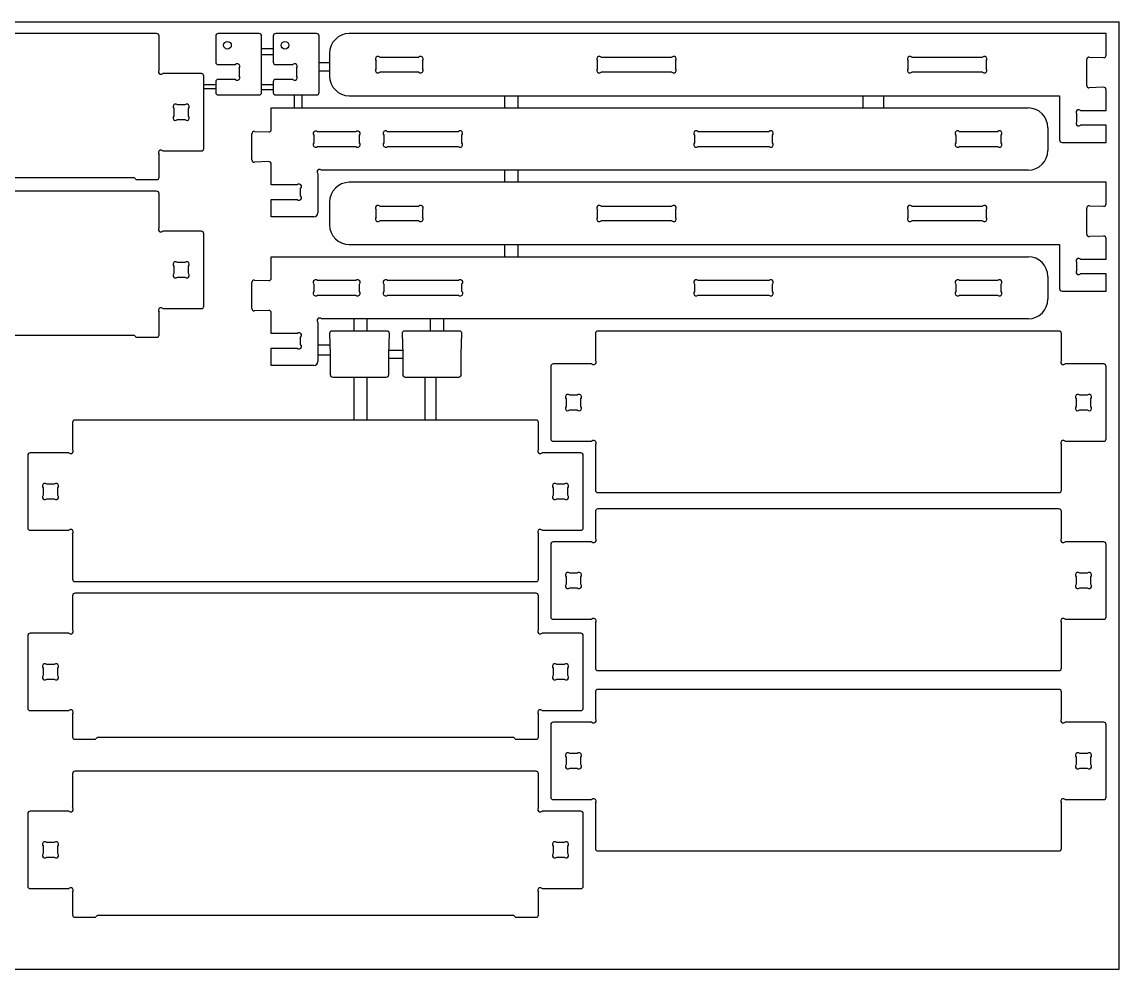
# Model space of a CAD drawing. Extents: x -328.4 to -232.4, y 386 to 434.
# Drawn here: x -288 to -232.4, y 386 to 434 of the extents above; entities that cross this region are included whole.
import ezdxf

# ---------------------------------------------------------------- set-up
doc = ezdxf.new("R2010")
doc.units = 0
doc.header["$MEASUREMENT"] = 0
doc.layers.get('0').update_dxf_attribs({"linetype": 'CONTINUOUS'})

msp = doc.modelspace()

# ---------------------------------------------------------------- linework, layer by layer
at = {"color": 116, "linetype": 'CONTINUOUS'}
for p, q in [((-328.369, 434.005), (-232.369, 434.005)), ((-232.369, 386.005), (-232.369, 434.005)), ((-328.369, 386.005), (-232.369, 386.005))]:
    msp.add_line(p, q, dxfattribs=at)
at = {"color": 7, "linetype": 'CONTINUOUS'}
for p, q in [((-281.156, 433.414), (-304.527, 433.414)), ((-281.032, 431.57), (-281.032, 433.289)), ((-278.156, 433.289), (-278.156, 431.965)), ((-275.959, 433.414), (-278.031, 433.414)), ((-275.834, 430.432), (-275.834, 433.289)), ((-275.243, 433.289), (-275.243, 431.965)), ((-273.045, 433.414), (-275.118, 433.414)), ((-272.92, 430.432), (-272.92, 433.289)), ((-233.022, 433.414), (-271.389, 433.414)), ((-233.022, 432.324), (-233.022, 433.414)), ((-272.388, 432.415), (-272.388, 431.265)), ((-269.843, 432.212), (-267.866, 432.212)), ((-258.623, 432.212), (-255.032, 432.212)), ((-242.877, 432.212), (-239.285, 432.212)), ((-233.876, 432.228), (-233.152, 432.199)), ((-278.031, 431.84), (-277.159, 431.84)), ((-276.975, 431.656), (-276.975, 431.278)), ((-275.118, 431.84), (-274.246, 431.84)), ((-274.062, 431.656), (-274.062, 431.278)), ((-270.026, 431.651), (-270.026, 432.028)), ((-267.682, 432.028), (-267.682, 431.651)), ((-258.807, 431.651), (-258.807, 432.028)), ((-254.848, 432.028), (-254.848, 431.651)), ((-243.06, 431.651), (-243.06, 432.028)), ((-239.102, 432.028), (-239.102, 431.651)), ((-234.006, 430.789), (-234.006, 432.103)), ((-278.889, 431.386), (-280.848, 431.386)), ((-278.764, 427.592), (-278.764, 431.261)), ((-277.159, 431.095), (-278.031, 431.095)), ((-274.246, 431.095), (-275.118, 431.095)), ((-267.866, 431.467), (-269.843, 431.467)), ((-255.032, 431.467), (-258.623, 431.467)), ((-239.285, 431.467), (-242.877, 431.467)), ((-278.156, 430.97), (-278.156, 430.432)), ((-275.243, 430.97), (-275.243, 430.432)), ((-233.152, 430.693), (-233.876, 430.664)), ((-233.022, 429.52), (-233.022, 430.568)), ((-278.031, 430.307), (-275.959, 430.307)), ((-275.118, 430.307), (-273.045, 430.307)), ((-271.389, 430.265), (-235.384, 430.265)), ((-235.384, 430.265), (-235.384, 428.028)), ((-280.286, 429.616), (-280.286, 429.238)), ((-279.725, 429.799), (-280.103, 429.799)), ((-279.541, 429.238), (-279.541, 429.616)), ((-275.345, 428.556), (-275.345, 429.646)), ((-275.345, 429.646), (-236.978, 429.646)), ((-234.328, 429.52), (-233.022, 429.52)), ((-280.103, 429.054), (-279.725, 429.054)), ((-234.512, 428.959), (-234.512, 429.336)), ((-276.329, 427.02), (-276.329, 428.335)), ((-276.199, 428.46), (-275.475, 428.431)), ((-273.179, 428.26), (-273.179, 427.882)), ((-271.062, 428.444), (-272.996, 428.444)), ((-270.879, 427.882), (-270.879, 428.26)), ((-269.636, 428.26), (-269.636, 427.883)), ((-265.862, 428.444), (-269.453, 428.444)), ((-265.678, 427.883), (-265.678, 428.26)), ((-253.89, 428.26), (-253.89, 427.883)), ((-250.115, 428.444), (-253.706, 428.444)), ((-249.931, 427.883), (-249.931, 428.26)), ((-240.641, 428.26), (-240.641, 427.882)), ((-238.524, 428.444), (-240.457, 428.444)), ((-238.34, 427.882), (-238.34, 428.26)), ((-235.978, 428.646), (-235.978, 427.497)), ((-233.022, 428.775), (-234.328, 428.775)), ((-233.022, 427.903), (-233.022, 428.775)), ((-272.996, 427.699), (-271.062, 427.699)), ((-269.453, 427.699), (-265.862, 427.699)), ((-253.706, 427.699), (-250.115, 427.699)), ((-240.457, 427.699), (-238.524, 427.699)), ((-235.259, 427.903), (-233.022, 427.903)), ((-281.032, 426.141), (-281.032, 427.284)), ((-280.848, 427.467), (-278.889, 427.467)), ((-275.475, 426.925), (-276.199, 426.895)), ((-275.345, 425.752), (-275.345, 426.8)), ((-303.348, 426.114), (-282.335, 426.114)), ((-282.213, 426.016), (-281.156, 426.016)), ((-272.983, 426.313), (-272.983, 424.331)), ((-236.978, 426.497), (-272.799, 426.497)), ((-274.038, 425.752), (-275.345, 425.752)), ((-273.855, 425.19), (-273.855, 425.568)), ((-233.021, 425.877), (-271.388, 425.877)), ((-233.021, 424.787), (-233.021, 425.877)), ((-281.156, 425.425), (-304.527, 425.425)), ((-281.032, 423.58), (-281.032, 425.3)), ((-275.345, 424.135), (-275.345, 425.007)), ((-275.345, 425.007), (-274.038, 425.007)), ((-272.388, 424.878), (-272.388, 423.728)), ((-270.026, 424.114), (-270.026, 424.491)), ((-269.842, 424.675), (-267.865, 424.675)), ((-267.681, 424.491), (-267.681, 424.114)), ((-258.806, 424.114), (-258.806, 424.491)), ((-258.622, 424.675), (-255.031, 424.675)), ((-254.848, 424.491), (-254.848, 424.114)), ((-243.06, 424.114), (-243.06, 424.491)), ((-242.876, 424.675), (-239.285, 424.675)), ((-239.101, 424.491), (-239.101, 424.114)), ((-234.005, 423.252), (-234.005, 424.566)), ((-233.875, 424.691), (-233.151, 424.662)), ((-273.179, 424.135), (-275.345, 424.135)), ((-267.865, 423.93), (-269.842, 423.93)), ((-255.031, 423.93), (-258.622, 423.93)), ((-239.285, 423.93), (-242.876, 423.93)), ((-278.889, 423.396), (-280.848, 423.396)), ((-278.764, 419.603), (-278.764, 423.272)), ((-271.388, 422.728), (-235.383, 422.728)), ((-235.383, 422.728), (-235.383, 420.491)), ((-233.151, 423.156), (-233.875, 423.127)), ((-233.021, 421.983), (-233.021, 423.031)), ((-275.344, 421.018), (-275.344, 422.109)), ((-275.344, 422.109), (-236.977, 422.109)), ((-280.286, 421.626), (-280.286, 421.248)), ((-279.725, 421.81), (-280.103, 421.81)), ((-279.541, 421.248), (-279.541, 421.626)), ((-234.511, 421.422), (-234.511, 421.799)), ((-234.327, 421.983), (-233.021, 421.983)), ((-280.103, 421.064), (-279.725, 421.064)), ((-235.977, 421.109), (-235.977, 419.959)), ((-233.021, 421.238), (-234.327, 421.238)), ((-233.021, 420.366), (-233.021, 421.238)), ((-276.328, 419.483), (-276.328, 420.798)), ((-276.198, 420.923), (-275.474, 420.894)), ((-273.179, 420.723), (-273.179, 420.345)), ((-271.062, 420.907), (-272.995, 420.907)), ((-270.878, 420.345), (-270.878, 420.723)), ((-269.636, 420.723), (-269.636, 420.346)), ((-265.861, 420.907), (-269.452, 420.907)), ((-265.677, 420.346), (-265.677, 420.723)), ((-253.889, 420.723), (-253.889, 420.346)), ((-250.114, 420.907), (-253.705, 420.907)), ((-249.93, 420.346), (-249.93, 420.723)), ((-240.64, 420.723), (-240.64, 420.345)), ((-238.523, 420.907), (-240.457, 420.907)), ((-238.339, 420.345), (-238.339, 420.723)), ((-272.995, 420.162), (-271.062, 420.162)), ((-269.452, 420.162), (-265.861, 420.162)), ((-253.705, 420.162), (-250.114, 420.162)), ((-240.457, 420.162), (-238.523, 420.162)), ((-235.258, 420.366), (-233.021, 420.366)), ((-280.848, 419.478), (-278.889, 419.478)), ((-275.474, 419.388), (-276.198, 419.358)), ((-281.032, 418.151), (-281.032, 419.294)), ((-275.344, 418.215), (-275.344, 419.263)), ((-272.982, 418.776), (-272.982, 416.794)), ((-236.977, 418.96), (-272.798, 418.96)), ((-274.038, 418.215), (-275.344, 418.215)), ((-269.48, 418.34), (-272.263, 418.34)), ((-265.805, 418.34), (-268.588, 418.34)), ((-258.911, 418.215), (-258.911, 416.856)), ((-235.416, 418.34), (-258.786, 418.34)), ((-235.291, 416.856), (-235.291, 418.215)), ((-303.348, 418.125), (-282.335, 418.125)), ((-282.213, 418.026), (-281.156, 418.026)), ((-273.854, 417.653), (-273.854, 418.031)), ((-272.388, 418.211), (-272.353, 417.173)), ((-269.39, 417.173), (-269.355, 418.211)), ((-268.713, 418.211), (-268.678, 417.173)), ((-265.716, 417.173), (-265.681, 418.211)), ((-275.344, 416.598), (-275.344, 417.47)), ((-275.344, 417.47), (-274.038, 417.47)), ((-272.353, 417.173), (-272.353, 416.132)), ((-269.39, 416.132), (-269.39, 417.173)), ((-268.678, 417.173), (-268.678, 416.132)), ((-265.716, 416.132), (-265.716, 417.173)), ((-273.179, 416.598), (-275.344, 416.598)), ((-261.178, 416.547), (-261.178, 412.878)), ((-259.094, 416.672), (-261.053, 416.672)), ((-233.148, 416.672), (-235.107, 416.672)), ((-233.023, 412.878), (-233.023, 416.547)), ((-272.228, 416.007), (-269.515, 416.007)), ((-268.553, 416.007), (-265.841, 416.007)), ((-260.401, 414.901), (-260.401, 414.524)), ((-259.839, 415.085), (-260.217, 415.085)), ((-259.656, 414.524), (-259.656, 414.901)), ((-234.546, 414.901), (-234.546, 414.524)), ((-233.984, 415.085), (-234.362, 415.085)), ((-233.8, 414.524), (-233.8, 414.901)), ((-260.217, 414.34), (-259.839, 414.34)), ((-234.362, 414.34), (-233.984, 414.34)), ((-261.924, 413.831), (-285.294, 413.831)), ((-285.419, 413.706), (-285.419, 412.346)), ((-261.799, 412.346), (-261.799, 413.706)), ((-261.053, 412.753), (-259.094, 412.753)), ((-235.107, 412.753), (-233.148, 412.753)), ((-285.603, 412.162), (-287.562, 412.162)), ((-259.657, 412.162), (-261.615, 412.162)), ((-258.911, 412.569), (-258.911, 410.277)), ((-235.291, 410.277), (-235.291, 412.569)), ((-287.687, 412.037), (-287.687, 408.368)), ((-259.532, 408.368), (-259.532, 412.037)), ((-286.348, 410.575), (-286.725, 410.575)), ((-260.493, 410.575), (-260.87, 410.575)), ((-286.909, 410.391), (-286.909, 410.014)), ((-286.164, 410.014), (-286.164, 410.391)), ((-261.054, 410.391), (-261.054, 410.014)), ((-260.309, 410.014), (-260.309, 410.391)), ((-258.786, 410.152), (-235.416, 410.152)), ((-286.725, 409.83), (-286.348, 409.83)), ((-260.87, 409.83), (-260.493, 409.83)), ((-235.416, 409.321), (-258.786, 409.321)), ((-258.911, 409.196), (-258.911, 407.836)), ((-235.291, 407.836), (-235.291, 409.196)), ((-287.562, 408.243), (-285.603, 408.243)), ((-261.615, 408.243), (-259.657, 408.243)), ((-285.419, 408.059), (-285.419, 405.767)), ((-261.799, 405.767), (-261.799, 408.059)), ((-259.094, 407.652), (-261.053, 407.652)), ((-233.148, 407.652), (-235.107, 407.652)), ((-261.178, 407.527), (-261.178, 403.858)), ((-233.023, 403.858), (-233.023, 407.527)), ((-259.839, 406.065), (-260.217, 406.065)), ((-233.984, 406.065), (-234.362, 406.065)), ((-285.294, 405.642), (-261.924, 405.642)), ((-260.401, 405.882), (-260.401, 405.504)), ((-259.656, 405.504), (-259.656, 405.882)), ((-234.546, 405.882), (-234.546, 405.504)), ((-233.8, 405.504), (-233.8, 405.882)), ((-285.419, 404.926), (-285.419, 403.207)), ((-261.924, 405.051), (-285.294, 405.051)), ((-261.799, 403.207), (-261.799, 404.926)), ((-260.217, 405.32), (-259.839, 405.32)), ((-234.362, 405.32), (-233.984, 405.32)), ((-261.053, 403.733), (-259.094, 403.733)), ((-258.911, 403.55), (-258.911, 401.257)), ((-235.291, 401.257), (-235.291, 403.55)), ((-235.107, 403.733), (-233.148, 403.733)), ((-287.687, 402.898), (-287.687, 399.229)), ((-285.603, 403.023), (-287.562, 403.023)), ((-259.657, 403.023), (-261.615, 403.023)), ((-259.532, 399.229), (-259.532, 402.898)), ((-286.909, 401.252), (-286.909, 400.875)), ((-286.348, 401.436), (-286.725, 401.436)), ((-286.164, 400.875), (-286.164, 401.252)), ((-261.054, 401.252), (-261.054, 400.875)), ((-260.493, 401.436), (-260.87, 401.436)), ((-260.309, 400.875), (-260.309, 401.252)), ((-258.786, 401.132), (-235.416, 401.132)), ((-286.725, 400.691), (-286.348, 400.691)), ((-260.87, 400.691), (-260.493, 400.691)), ((-258.911, 400.056), (-258.911, 398.697)), ((-235.416, 400.181), (-258.786, 400.181)), ((-235.291, 398.697), (-235.291, 400.056)), ((-287.562, 399.104), (-285.603, 399.104)), ((-285.419, 398.92), (-285.419, 397.777)), ((-261.799, 397.777), (-261.799, 398.92)), ((-261.615, 399.104), (-259.657, 399.104)), ((-261.178, 398.388), (-261.178, 394.719)), ((-259.094, 398.513), (-261.053, 398.513)), ((-233.148, 398.513), (-235.107, 398.513)), ((-233.023, 394.719), (-233.023, 398.388)), ((-285.294, 397.652), (-284.238, 397.652)), ((-284.116, 397.751), (-263.102, 397.751)), ((-262.98, 397.652), (-261.924, 397.652)), ((-260.401, 396.742), (-260.401, 396.365)), ((-259.839, 396.926), (-260.217, 396.926)), ((-259.656, 396.365), (-259.656, 396.742)), ((-234.546, 396.742), (-234.546, 396.365)), ((-233.984, 396.926), (-234.362, 396.926)), ((-233.8, 396.365), (-233.8, 396.742)), ((-261.924, 396.031), (-285.294, 396.031)), ((-260.217, 396.181), (-259.839, 396.181)), ((-234.362, 396.181), (-233.984, 396.181)), ((-285.419, 395.906), (-285.419, 394.187)), ((-261.799, 394.187), (-261.799, 395.906)), ((-261.053, 394.594), (-259.094, 394.594)), ((-258.911, 394.41), (-258.911, 392.118)), ((-235.291, 392.118), (-235.291, 394.41)), ((-235.107, 394.594), (-233.148, 394.594)), ((-287.687, 393.878), (-287.687, 390.209)), ((-285.603, 394.003), (-287.562, 394.003)), ((-259.657, 394.003), (-261.615, 394.003)), ((-259.532, 390.209), (-259.532, 393.878)), ((-286.909, 392.232), (-286.909, 391.855)), ((-286.348, 392.416), (-286.725, 392.416)), ((-286.164, 391.855), (-286.164, 392.232)), ((-261.054, 392.232), (-261.054, 391.855)), ((-260.493, 392.416), (-260.87, 392.416)), ((-260.309, 391.855), (-260.309, 392.232)), ((-286.725, 391.671), (-286.348, 391.671)), ((-260.87, 391.671), (-260.493, 391.671)), ((-258.786, 391.993), (-235.416, 391.993)), ((-287.562, 390.084), (-285.603, 390.084)), ((-285.419, 389.9), (-285.419, 388.758)), ((-261.799, 388.758), (-261.799, 389.9)), ((-261.615, 390.084), (-259.657, 390.084)), ((-285.294, 388.633), (-284.238, 388.633)), ((-284.116, 388.731), (-263.102, 388.731)), ((-262.98, 388.633), (-261.924, 388.633))]:
    msp.add_line(p, q, dxfattribs=at)
at = {"linetype": 'CONTINUOUS'}
for p, q in [((-275.834, 432.662), (-275.243, 432.662)), ((-275.243, 432.344), (-275.834, 432.344)), ((-272.92, 431.948), (-272.392, 431.948)), ((-272.392, 431.513), (-272.92, 431.513)), ((-278.763, 430.83), (-278.156, 430.83)), ((-278.156, 430.613), (-278.763, 430.613)), ((-275.834, 430.83), (-275.243, 430.83)), ((-275.243, 430.562), (-275.834, 430.562)), ((-274.168, 429.646), (-274.168, 430.307)), ((-273.798, 430.307), (-273.798, 429.646)), ((-263.511, 429.646), (-263.511, 430.265)), ((-262.839, 430.265), (-262.839, 429.646)), ((-245.337, 429.646), (-245.337, 430.265)), ((-244.31, 430.265), (-244.31, 429.646)), ((-263.511, 425.877), (-263.511, 426.496)), ((-262.839, 426.496), (-262.839, 425.877)), ((-263.511, 422.109), (-263.511, 422.728)), ((-262.839, 422.728), (-262.839, 422.109)), ((-271.147, 418.34), (-271.147, 418.959)), ((-270.508, 418.959), (-270.508, 418.34)), ((-267.272, 418.34), (-267.272, 418.959)), ((-266.619, 418.959), (-266.619, 418.34)), ((-272.982, 417.638), (-272.368, 417.638)), ((-272.353, 417.12), (-272.982, 417.12)), ((-269.383, 417.379), (-268.685, 417.379)), ((-268.678, 416.94), (-269.39, 416.94)), ((-271.147, 413.831), (-271.147, 416.007)), ((-270.508, 416.007), (-270.508, 413.831)), ((-267.54, 413.831), (-267.54, 416.007)), ((-267.005, 416.007), (-267.005, 413.831))]:
    msp.add_line(p, q, dxfattribs=at)
at = {"color": 7, "linetype": 'CONTINUOUS'}
for centre in [(-277.566, 432.824), (-274.652, 432.824)]:
    msp.add_circle(centre, 0.197, dxfattribs=at)
for centre, radius, start, end in [((-281.156, 433.289), 0.125, 0, 90), ((-278.031, 433.289), 0.125, 90, 180), ((-275.959, 433.289), 0.125, 360, 90), ((-275.118, 433.289), 0.125, 90, 180), ((-273.045, 433.289), 0.125, 0, 90), ((-271.389, 432.415), 1, 90, 180), ((-269.936, 432.122), 0.13, 43.8131, 226.1869), ((-267.772, 432.122), 0.13, 313.8131, 136.1869), ((-258.717, 432.122), 0.13, 43.8131, 226.1869), ((-254.938, 432.122), 0.13, 313.8131, 136.1869), ((-242.97, 432.122), 0.13, 43.8131, 226.1869), ((-239.192, 432.122), 0.13, 313.8131, 136.1869), ((-233.881, 432.103), 0.125, 87.7, 180), ((-233.147, 432.324), 0.125, 267.7, 0), ((-280.942, 431.476), 0.13, 133.8131, 316.1869), ((-278.031, 431.965), 0.125, 180, 270), ((-277.065, 431.75), 0.13, 313.8131, 136.1869), ((-275.118, 431.965), 0.125, 180, 270), ((-274.152, 431.75), 0.13, 313.8131, 136.1869), ((-269.936, 431.557), 0.13, 133.8131, 316.1869), ((-267.772, 431.557), 0.13, 223.8131, 46.1869), ((-258.717, 431.557), 0.13, 133.8131, 316.1869), ((-254.938, 431.557), 0.13, 223.8131, 46.1869), ((-242.97, 431.557), 0.13, 133.8131, 316.1869), ((-239.192, 431.557), 0.13, 223.8131, 46.1869), ((-278.889, 431.261), 0.125, 360, 90), ((-278.031, 430.97), 0.125, 90, 180), ((-277.065, 431.185), 0.13, 223.8131, 46.1869), ((-275.118, 430.97), 0.125, 90, 180), ((-274.152, 431.185), 0.13, 223.8131, 46.1869), ((-271.389, 431.265), 1, 180, 270), ((-233.881, 430.789), 0.125, 180, 272.3), ((-233.147, 430.568), 0.125, 0, 92.3), ((-278.031, 430.432), 0.125, 180, 270), ((-275.959, 430.432), 0.125, 270, 0), ((-275.118, 430.432), 0.125, 180, 270), ((-273.045, 430.432), 0.125, 270, 360), ((-280.196, 429.709), 0.13, 43.8131, 226.1869), ((-279.631, 429.709), 0.13, 313.8131, 136.1869), ((-236.978, 428.646), 1, 360, 90), ((-234.422, 429.43), 0.13, 43.8131, 226.1869), ((-280.196, 429.144), 0.13, 133.8131, 316.1869), ((-279.631, 429.144), 0.13, 223.8131, 46.1869), ((-234.422, 428.865), 0.13, 133.8131, 316.1869), ((-276.204, 428.335), 0.125, 87.7, 180), ((-275.47, 428.556), 0.125, 267.7, 360), ((-273.088, 428.352), 0.13, 44.9153, 225.0847), ((-270.97, 428.352), 0.13, 314.9153, 135.0847), ((-269.546, 428.354), 0.13, 43.8131, 226.1869), ((-265.768, 428.354), 0.13, 313.8131, 136.1869), ((-253.8, 428.354), 0.13, 43.8131, 226.1869), ((-250.021, 428.354), 0.13, 313.8131, 136.1869), ((-240.551, 428.354), 0.13, 43.8464, 226.1536), ((-238.43, 428.354), 0.13, 313.8464, 136.1536), ((-273.088, 427.79), 0.13, 134.9153, 315.0847), ((-270.97, 427.79), 0.13, 224.9153, 45.0847), ((-269.546, 427.789), 0.13, 133.8131, 316.1869), ((-265.768, 427.789), 0.13, 223.8131, 46.1869), ((-253.8, 427.789), 0.13, 133.8131, 316.1869), ((-250.021, 427.789), 0.13, 223.8131, 46.1869), ((-240.551, 427.789), 0.13, 133.8464, 316.1536), ((-238.43, 427.789), 0.13, 223.8464, 46.1536), ((-235.259, 428.028), 0.125, 180, 270), ((-280.942, 427.377), 0.13, 43.8131, 226.1869), ((-278.889, 427.592), 0.125, 270, 0), ((-236.978, 427.497), 1, 270, 0), ((-276.204, 427.02), 0.125, 180, 272.3), ((-275.47, 426.8), 0.125, 0, 92.3), ((-282.335, 425.989), 0.125, 12.2747, 90), ((-281.156, 426.141), 0.125, 270, 0), ((-272.893, 426.407), 0.13, 43.8131, 226.1869), ((-273.945, 425.662), 0.13, 313.8131, 136.1869), ((-271.388, 424.878), 1, 90, 180), ((-281.156, 425.3), 0.125, 0, 90), ((-273.945, 425.097), 0.13, 223.8131, 46.1869), ((-269.936, 424.585), 0.13, 43.8131, 226.1869), ((-267.771, 424.585), 0.13, 313.8131, 136.1869), ((-258.716, 424.585), 0.13, 43.8131, 226.1869), ((-254.938, 424.585), 0.13, 313.8131, 136.1869), ((-242.97, 424.585), 0.13, 43.8131, 226.1869), ((-239.191, 424.585), 0.13, 313.8131, 136.1869), ((-233.88, 424.566), 0.125, 87.7, 180), ((-233.146, 424.787), 0.125, 267.7, 0), ((-273.179, 424.331), 0.197, 270, 360), ((-269.936, 424.02), 0.13, 133.8131, 316.1869), ((-267.771, 424.02), 0.13, 223.8131, 46.1869), ((-258.716, 424.02), 0.13, 133.8131, 316.1869), ((-254.938, 424.02), 0.13, 223.8131, 46.1869), ((-242.97, 424.02), 0.13, 133.8131, 316.1869), ((-239.191, 424.02), 0.13, 223.8131, 46.1869), ((-280.942, 423.486), 0.13, 133.8131, 316.1869), ((-278.889, 423.272), 0.125, 360, 90), ((-271.388, 423.728), 1, 180, 270), ((-233.88, 423.252), 0.125, 180, 272.3), ((-233.146, 423.031), 0.125, 0, 92.3), ((-236.977, 421.109), 1, 360, 90), ((-280.196, 421.72), 0.13, 43.8131, 226.1869), ((-279.631, 421.72), 0.13, 313.8131, 136.1869), ((-234.421, 421.893), 0.13, 43.8131, 226.1869), ((-280.196, 421.154), 0.13, 133.8131, 316.1869), ((-279.631, 421.154), 0.13, 223.8131, 46.1869), ((-275.469, 421.018), 0.125, 267.7, 360), ((-234.421, 421.328), 0.13, 133.8131, 316.1869), ((-276.203, 420.798), 0.125, 87.7, 180), ((-273.087, 420.815), 0.13, 44.9153, 225.0847), ((-270.97, 420.815), 0.13, 314.9153, 135.0847), ((-269.546, 420.817), 0.13, 43.8131, 226.1869), ((-265.767, 420.817), 0.13, 313.8131, 136.1869), ((-253.799, 420.817), 0.13, 43.8131, 226.1869), ((-250.02, 420.817), 0.13, 313.8131, 136.1869), ((-240.55, 420.817), 0.13, 43.8464, 226.1536), ((-238.429, 420.817), 0.13, 313.8464, 136.1536), ((-235.258, 420.491), 0.125, 180, 270), ((-273.087, 420.253), 0.13, 134.9153, 315.0847), ((-270.97, 420.253), 0.13, 224.9153, 45.0847), ((-269.546, 420.252), 0.13, 133.8131, 316.1869), ((-265.767, 420.252), 0.13, 223.8131, 46.1869), ((-253.799, 420.252), 0.13, 133.8131, 316.1869), ((-250.02, 420.252), 0.13, 223.8131, 46.1869), ((-240.55, 420.252), 0.13, 133.8464, 316.1536), ((-238.429, 420.252), 0.13, 223.8464, 46.1536), ((-236.977, 419.959), 1, 270, 0), ((-280.942, 419.388), 0.13, 43.8131, 226.1869), ((-278.889, 419.603), 0.125, 270, 0), ((-276.203, 419.483), 0.125, 180, 272.3), ((-275.469, 419.263), 0.125, 0, 92.3), ((-272.892, 418.87), 0.13, 43.8131, 226.1869), ((-273.944, 418.125), 0.13, 313.8131, 136.1869), ((-272.263, 418.215), 0.125, 90, 181.9323), ((-269.48, 418.215), 0.125, 358.0677, 90), ((-268.588, 418.215), 0.125, 90, 181.9323), ((-265.805, 418.215), 0.125, 358.0677, 90), ((-258.786, 418.215), 0.125, 90, 180), ((-235.416, 418.215), 0.125, 0, 90), ((-282.335, 418), 0.125, 12.2747, 90), ((-281.156, 418.151), 0.125, 270, 360), ((-273.944, 417.56), 0.13, 223.8131, 46.1869), ((-273.179, 416.794), 0.197, 270, 360), ((-261.053, 416.547), 0.125, 90, 180), ((-259.002, 416.764), 0.13, 224.8807, 45.1193), ((-235.201, 416.762), 0.13, 133.8131, 316.1869), ((-233.148, 416.547), 0.125, 0, 90), ((-272.228, 416.132), 0.125, 180, 270), ((-269.515, 416.132), 0.125, 270, 360), ((-268.553, 416.132), 0.125, 180, 270), ((-265.841, 416.132), 0.125, 270, 360), ((-260.311, 414.995), 0.13, 43.8131, 226.1869), ((-259.746, 414.995), 0.13, 313.8131, 136.1869), ((-234.456, 414.995), 0.13, 43.8131, 226.1869), ((-233.89, 414.995), 0.13, 313.8131, 136.1869), ((-260.311, 414.43), 0.13, 133.8131, 316.1869), ((-259.746, 414.43), 0.13, 223.8131, 46.1869), ((-234.456, 414.43), 0.13, 133.8131, 316.1869), ((-233.89, 414.43), 0.13, 223.8131, 46.1869), ((-285.294, 413.706), 0.125, 90, 180), ((-261.924, 413.706), 0.125, 0, 90), ((-261.053, 412.878), 0.125, 180, 270), ((-259.002, 412.661), 0.13, 314.8807, 135.1193), ((-235.201, 412.663), 0.13, 43.8131, 226.1869), ((-233.148, 412.878), 0.125, 270, 0), ((-287.562, 412.037), 0.125, 90, 180), ((-285.511, 412.254), 0.13, 224.8807, 45.1193), ((-261.709, 412.252), 0.13, 133.8131, 316.1869), ((-259.657, 412.037), 0.125, 360, 90), ((-286.819, 410.485), 0.13, 43.8131, 226.1869), ((-286.254, 410.485), 0.13, 313.8131, 136.1869), ((-260.964, 410.485), 0.13, 43.8131, 226.1869), ((-260.399, 410.485), 0.13, 313.8131, 136.1869), ((-286.819, 409.92), 0.13, 133.8131, 316.1869), ((-286.254, 409.92), 0.13, 223.8131, 46.1869), ((-260.964, 409.92), 0.13, 133.8131, 316.1869), ((-260.399, 409.92), 0.13, 223.8131, 46.1869), ((-258.786, 410.277), 0.125, 180, 270), ((-235.416, 410.277), 0.125, 270, 0), ((-258.786, 409.196), 0.125, 90, 180), ((-235.416, 409.196), 0.125, 0, 90), ((-287.562, 408.368), 0.125, 180, 270), ((-285.511, 408.152), 0.13, 314.8807, 135.1193), ((-261.709, 408.153), 0.13, 43.8131, 226.1869), ((-259.657, 408.368), 0.125, 270, 0), ((-261.053, 407.527), 0.125, 90, 180), ((-259.002, 407.744), 0.13, 224.8807, 45.1193), ((-235.201, 407.742), 0.13, 133.8131, 316.1869), ((-233.148, 407.527), 0.125, 0, 90), ((-260.311, 405.975), 0.13, 43.8131, 226.1869), ((-259.746, 405.975), 0.13, 313.8131, 136.1869), ((-234.456, 405.975), 0.13, 43.8131, 226.1869), ((-233.89, 405.975), 0.13, 313.8131, 136.1869), ((-285.294, 405.767), 0.125, 180, 270), ((-261.924, 405.767), 0.125, 270, 0), ((-260.311, 405.41), 0.13, 133.8131, 316.1869), ((-259.746, 405.41), 0.13, 223.8131, 46.1869), ((-234.456, 405.41), 0.13, 133.8131, 316.1869), ((-233.89, 405.41), 0.13, 223.8131, 46.1869), ((-285.294, 404.926), 0.125, 90, 180), ((-261.924, 404.926), 0.125, 0, 90), ((-261.053, 403.858), 0.125, 180, 270), ((-259.002, 403.642), 0.13, 314.8807, 135.1193), ((-235.201, 403.643), 0.13, 43.8131, 226.1869), ((-233.148, 403.858), 0.125, 270, 360), ((-285.509, 403.113), 0.13, 223.8131, 46.1869), ((-261.709, 403.113), 0.13, 133.8131, 316.1869), ((-287.562, 402.898), 0.125, 90, 180), ((-259.657, 402.898), 0.125, 360, 90), ((-286.819, 401.346), 0.13, 43.8131, 226.1869), ((-286.254, 401.346), 0.13, 313.8131, 136.1869), ((-260.964, 401.346), 0.13, 43.8131, 226.1869), ((-260.399, 401.346), 0.13, 313.8131, 136.1869), ((-258.786, 401.257), 0.125, 180, 270), ((-235.416, 401.257), 0.125, 270, 0), ((-286.819, 400.781), 0.13, 133.8131, 316.1869), ((-286.254, 400.781), 0.13, 223.8131, 46.1869), ((-260.964, 400.781), 0.13, 133.8131, 316.1869), ((-260.399, 400.781), 0.13, 223.8131, 46.1869), ((-258.786, 400.056), 0.125, 90, 180), ((-235.416, 400.056), 0.125, 0, 90), ((-287.562, 399.229), 0.125, 180, 270), ((-285.509, 399.014), 0.13, 313.8131, 136.1869), ((-261.709, 399.014), 0.13, 43.8131, 226.1869), ((-259.657, 399.229), 0.125, 270, 0), ((-261.053, 398.388), 0.125, 90, 180), ((-259.002, 398.605), 0.13, 224.8807, 45.1193), ((-235.201, 398.603), 0.13, 133.8131, 316.1869), ((-233.148, 398.388), 0.125, 360, 90), ((-285.294, 397.777), 0.125, 180, 270), ((-284.116, 397.626), 0.125, 90, 167.7253), ((-263.102, 397.626), 0.125, 12.2747, 90), ((-261.924, 397.777), 0.125, 270, 360), ((-260.311, 396.836), 0.13, 43.8131, 226.1869), ((-259.746, 396.836), 0.13, 313.8131, 136.1869), ((-234.456, 396.836), 0.13, 43.8131, 226.1869), ((-233.89, 396.836), 0.13, 313.8131, 136.1869), ((-285.294, 395.906), 0.125, 90, 180), ((-261.924, 395.906), 0.125, 0, 90), ((-260.311, 396.271), 0.13, 133.8131, 316.1869), ((-259.746, 396.271), 0.13, 223.8131, 46.1869), ((-234.456, 396.271), 0.13, 133.8131, 316.1869), ((-233.89, 396.271), 0.13, 223.8131, 46.1869), ((-261.053, 394.719), 0.125, 180, 270), ((-259.002, 394.502), 0.13, 314.8807, 135.1193), ((-235.201, 394.504), 0.13, 43.8131, 226.1869), ((-233.148, 394.719), 0.125, 270, 360), ((-287.562, 393.878), 0.125, 90, 180), ((-285.509, 394.093), 0.13, 223.8131, 46.1869), ((-261.709, 394.093), 0.13, 133.8131, 316.1869), ((-259.657, 393.878), 0.125, 0, 90), ((-286.819, 392.326), 0.13, 43.8131, 226.1869), ((-286.254, 392.326), 0.13, 313.8131, 136.1869), ((-260.964, 392.326), 0.13, 43.8131, 226.1869), ((-260.399, 392.326), 0.13, 313.8131, 136.1869), ((-258.786, 392.118), 0.125, 180, 270), ((-235.416, 392.118), 0.125, 270, 0), ((-286.819, 391.761), 0.13, 133.8131, 316.1869), ((-286.254, 391.761), 0.13, 223.8131, 46.1869), ((-260.964, 391.761), 0.13, 133.8131, 316.1869), ((-260.399, 391.761), 0.13, 223.8131, 46.1869), ((-287.562, 390.209), 0.125, 180, 270), ((-285.509, 389.994), 0.13, 313.8131, 136.1869), ((-261.709, 389.994), 0.13, 43.8131, 226.1869), ((-259.657, 390.209), 0.125, 270, 0), ((-285.294, 388.758), 0.125, 180, 270), ((-261.924, 388.758), 0.125, 270, 0), ((-284.116, 388.606), 0.125, 90, 167.7253), ((-263.102, 388.606), 0.125, 12.2747, 90)]:
    msp.add_arc(centre, radius, start, end, dxfattribs=at)

doc.saveas('drawing.dxf')
